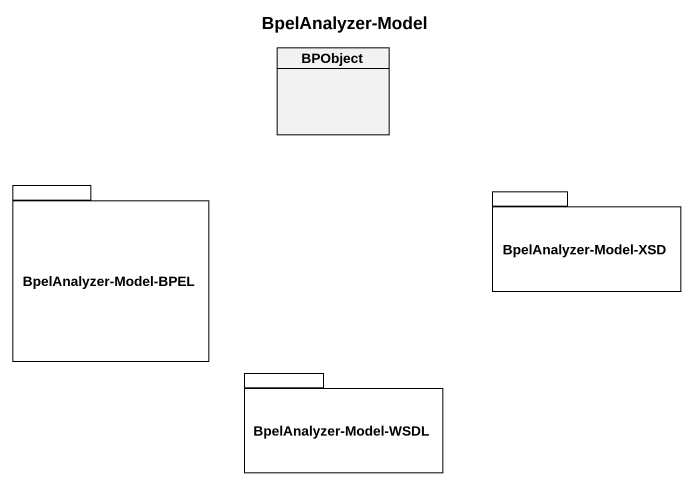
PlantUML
@startuml
title BpelAnalyzer-Model
hide circle
hide empty members
class BPObject
package "BpelAnalyzer-Model-BPEL" as BpelAnalyzer_Model_BPEL {
}
package "BpelAnalyzer-Model-XSD" as BpelAnalyzer_Model_XSD {
}
package "BpelAnalyzer-Model-WSDL" as BpelAnalyzer_Model_WSDL {
}
@enduml
